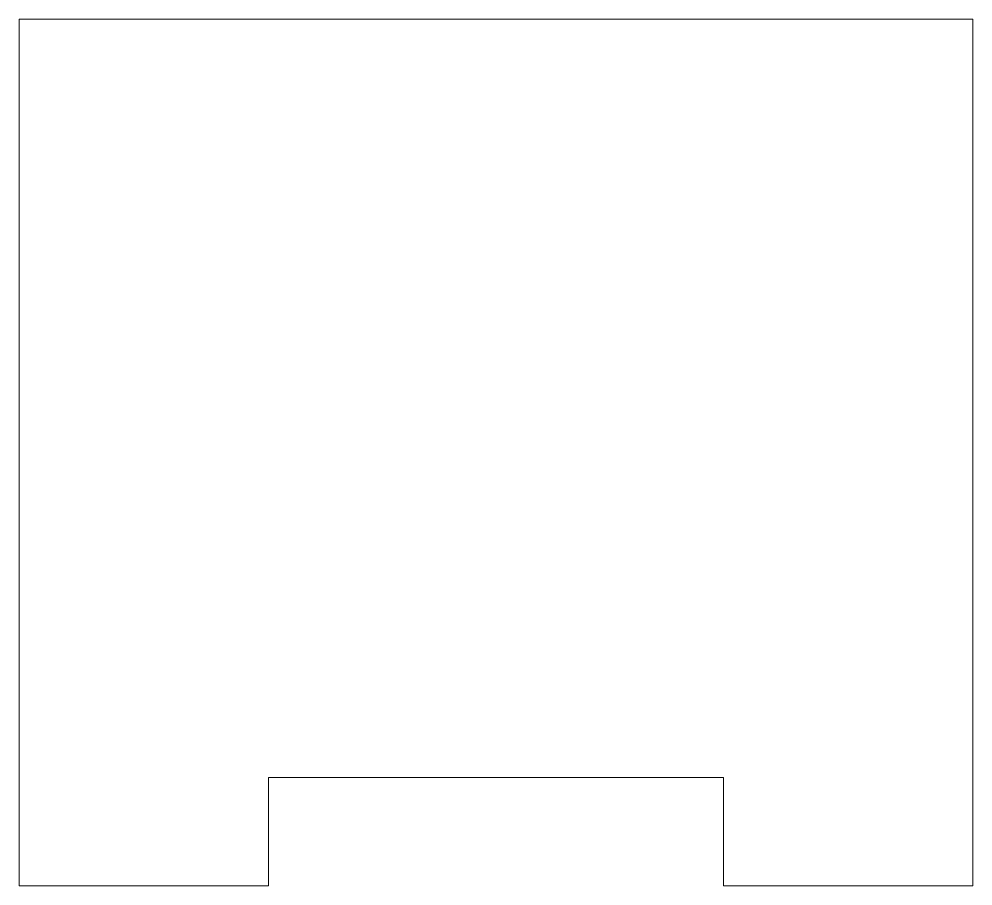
# Model space of a CAD drawing. Header units: millimetres. Extents: x -22.7 to 21.3, y -9.4 to 30.6.
import ezdxf

# ---------------------------------------------------------------- set-up
doc = ezdxf.new("R2010")
doc.units = ezdxf.units.MM

msp = doc.modelspace()

# ---------------------------------------------------------------- linework, layer by layer
at = {"color": 7, "linetype": 'Continuous', "lineweight": 15}
for p, q in [((-22.695, 30.566), (-22.695, -9.434)), ((21.305, 30.566), (-22.695, 30.566)), ((21.305, -9.434), (21.305, 30.566)), ((-11.195, -9.434), (-11.195, -4.434)), ((-11.195, -4.434), (9.805, -4.434)), ((9.805, -4.434), (9.805, -9.434)), ((-22.695, -9.434), (-11.195, -9.434)), ((9.805, -9.434), (21.305, -9.434))]:
    msp.add_line(p, q, dxfattribs=at)

doc.saveas('drawing.dxf')
